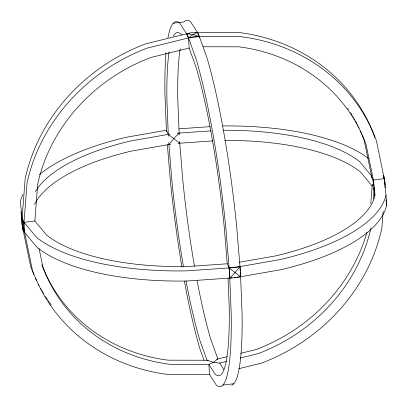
<?xml version="1.0" encoding="UTF-8"?>
<svg xmlns="http://www.w3.org/2000/svg" width="407" height="407" viewBox="0 0 407 407"><rect width="100%" height="100%" fill="white"/><g stroke="black" fill="none" stroke-linecap="round" stroke-linejoin="round"><path stroke-width="0.61" d="M232.178 277.778L229.767 278.073L229.131 267.933L227.243 263.787L187.785 266.514A172.838 67.43 -3.6 0 1 46.647 235.129L34.849 221.001L37.678 184.346A172.838 157.397 -24.5 0 1 150.865 57.484L189.143 48.067L188.507 37.927L186.62 33.781L189.631 33.415M370.787 203.693L372.237 184.849M373.356 198.992L374.216 187.851M383.155 211.299L381.858 228.154A183.867 167.445 -24.5 0 1 261.442 363.12L238.767 368.696M384.976 187.683L385.287 183.674L376.394 140.69A183.867 167.445 -24.5 0 0 241.056 36.691L193.895 36.605L147.446 48.031A183.867 167.445 -24.5 0 0 27.035 182.992L23.601 227.472L32.494 270.457A183.867 167.445 -24.5 0 0 167.832 374.455L209.529 374.532L216.422 385.256A183.867 24.98 83.1 0 0 231.232 314.652L229.573 273.275L225.768 227.187A183.867 24.98 83.1 0 0 196.037 58.832L187.52 35.185L179.731 23.057A183.867 24.98 83.1 0 0 167.954 37.744M168.905 144.526L173.891 138.528L179.126 133.074M240.339 272.324L240.618 276.755L229.131 267.933L239.982 266.621L234.997 272.619L229.767 278.073M186.62 33.781L192.949 34.529L199.359 36.615L197.471 32.468L192.949 34.529L188.507 37.927L199.359 36.615L199.44 37.882M216.661 359.228L227.116 356.654M240.7 353.317L256.135 349.516A172.838 157.397 -24.5 0 0 366.9 232.341M186.03 280.85A172.838 23.479 83.1 0 0 199.995 340.761L207.005 360.246L213.421 362.332L219.749 363.08L226.541 361.411M240.12 358.068L258.023 353.668A172.838 157.397 -24.5 0 0 370.945 228.006M179.757 143.213L168.274 134.391L166.382 130.245L125.951 137.337A183.867 71.734 -3.6 0 0 39.306 174.725M170.04 134.081L130.586 141A172.838 67.43 -3.6 0 0 35.445 191.468M170.675 144.22L131.217 151.139A172.838 67.43 -3.6 0 0 34.554 204.4M239.331 262.256L275.783 255.861A172.838 67.43 -3.6 0 0 375.045 195.365L373.407 180.006L384.259 178.693L384.615 184.396M173.189 23.265L184.035 21.953A183.867 24.98 83.1 0 1 190.578 21.744L198.372 33.873L206.883 57.519A183.867 24.98 83.1 0 1 236.62 225.875L240.425 271.962L242.084 313.339A183.867 24.98 83.1 0 1 231.614 385.256M195.06 32.758L197.471 32.468M34.849 221.001L23.998 222.319L22.655 225.397L22.741 228.307L22.665 227.04M233.984 277.559L235.795 277.34M237.001 277.198L240.618 276.755M222.965 385.047L233.811 383.735M179.131 128.8L210.088 126.658M177.274 133.206L211.065 130.866M177.91 143.34L212.953 140.919M203.129 46.759L238.863 46.825A172.838 157.397 -24.5 0 1 366.076 144.582L373.865 182.219M208.221 360.251L168.137 360.175A172.838 157.397 -24.5 0 1 41.799 264.774M383.033 175.341L384.025 176.531L386.019 195.167L386.65 205.306A183.867 71.734 -3.6 0 1 281.049 269.663L235.317 277.686L187.439 280.998A183.867 71.734 -3.6 0 1 37.286 247.609L22.975 230.469L22.416 225.259M181.507 34.971L180.83 33.923A172.838 23.479 83.1 0 0 173.382 35.989M219.749 363.08L223.804 369.393M383.547 177.137L384.259 178.693L384.289 179.858M22.11 218.167L23.998 222.319L24.634 232.453L22.655 225.397L22.11 218.167L22.187 219.439M189.143 48.067L196.159 67.552A172.838 23.479 83.1 0 1 224.109 225.804L227.243 263.787M203.983 360.231L200.117 349.481A183.867 24.98 83.1 0 1 184.427 281.242M374.761 137.77L374.506 136.543A183.867 167.445 -24.5 0 0 239.168 32.545L192.002 32.458L145.558 43.88A183.867 167.445 -24.5 0 0 25.142 178.846L21.713 223.326L30.606 266.31A183.867 167.445 -24.5 0 0 31.934 269.851M371.973 178.073L364.189 140.435A172.838 157.397 -24.5 0 0 362.393 135.729M39.082 248.545L42.811 266.565A172.838 157.397 -24.5 0 0 170.029 364.321L208.898 364.397L213.421 362.332L217.857 358.933L210.841 339.448A172.838 23.479 83.1 0 1 197.12 280.815M386.065 199.812L386.324 202.254M386.457 203.475L386.65 205.306M373.809 187.983L374.694 196.286M20.981 211.833L22.156 222.817M179.609 141.433L182.891 181.196A172.838 23.479 83.1 0 0 194.48 266.224M168.757 142.745L172.044 182.509A172.838 23.479 83.1 0 0 183.42 266.336M167.379 144.77L170.38 181.125A183.867 24.98 83.1 0 0 181.919 266.997M374.038 190.145L373.407 180.006M239.982 266.621L240.262 271.052M209.529 374.532L208.898 364.397L215.318 374.394A172.838 23.479 83.1 0 0 229.243 308.023L228.052 278.342M166.382 130.245L166.463 131.512M22.466 223.87L22.583 225.773M179.197 134.875L177.757 98.977A172.838 23.479 83.1 0 1 180.215 48.698M168.345 136.187L166.906 100.29A172.838 23.479 83.1 0 1 169.103 51.694M166.432 131.441L164.916 93.661A183.867 24.98 83.1 0 1 166.036 52.671M51.216 304.879A183.867 167.445 -24.5 0 1 48.285 300.753M47.573 299.705A183.867 167.445 -24.5 0 1 45.482 296.515M43.793 293.808A183.867 167.445 -24.5 0 1 43.137 292.714M42.486 291.616A183.867 167.445 -24.5 0 1 41.84 290.512M41.209 289.402A183.867 167.445 -24.5 0 1 40.583 288.283M39.067 285.475A183.867 167.445 -24.5 0 1 38.477 284.34M36.762 280.911A183.867 167.445 -24.5 0 1 35.668 278.607M33.857 274.542A183.867 167.445 -24.5 0 1 32.397 271.026M360.419 131.064A172.838 157.397 -24.5 0 1 361.915 134.559M347.731 108.303A172.838 157.397 -24.5 0 1 348.443 109.351M350.519 112.546A172.838 157.397 -24.5 0 1 352.192 115.252M352.844 116.346A172.838 157.397 -24.5 0 1 353.485 117.445M354.121 118.554A172.838 157.397 -24.5 0 1 354.746 119.668M355.357 120.782A172.838 157.397 -24.5 0 1 356.847 123.601M357.427 124.74A172.838 157.397 -24.5 0 1 357.992 125.88M358.552 127.025A172.838 157.397 -24.5 0 1 359.101 128.174M386.019 195.167A183.867 71.734 -3.6 0 1 280.413 259.524L234.681 267.547L186.803 270.864A183.867 71.734 -3.6 0 1 36.655 237.474L22.339 220.329L20.35 201.694A183.867 71.734 -3.6 0 1 22.899 194.449M222.766 125.956A183.867 71.734 -3.6 0 1 368.411 158.384M223.036 130.291A172.838 67.43 -3.6 0 1 359.722 161.732L371.515 175.86L373.494 182.916L372.151 185.999L360.353 171.871A172.838 67.43 -3.6 0 0 224.944 140.42"/></g></svg>
